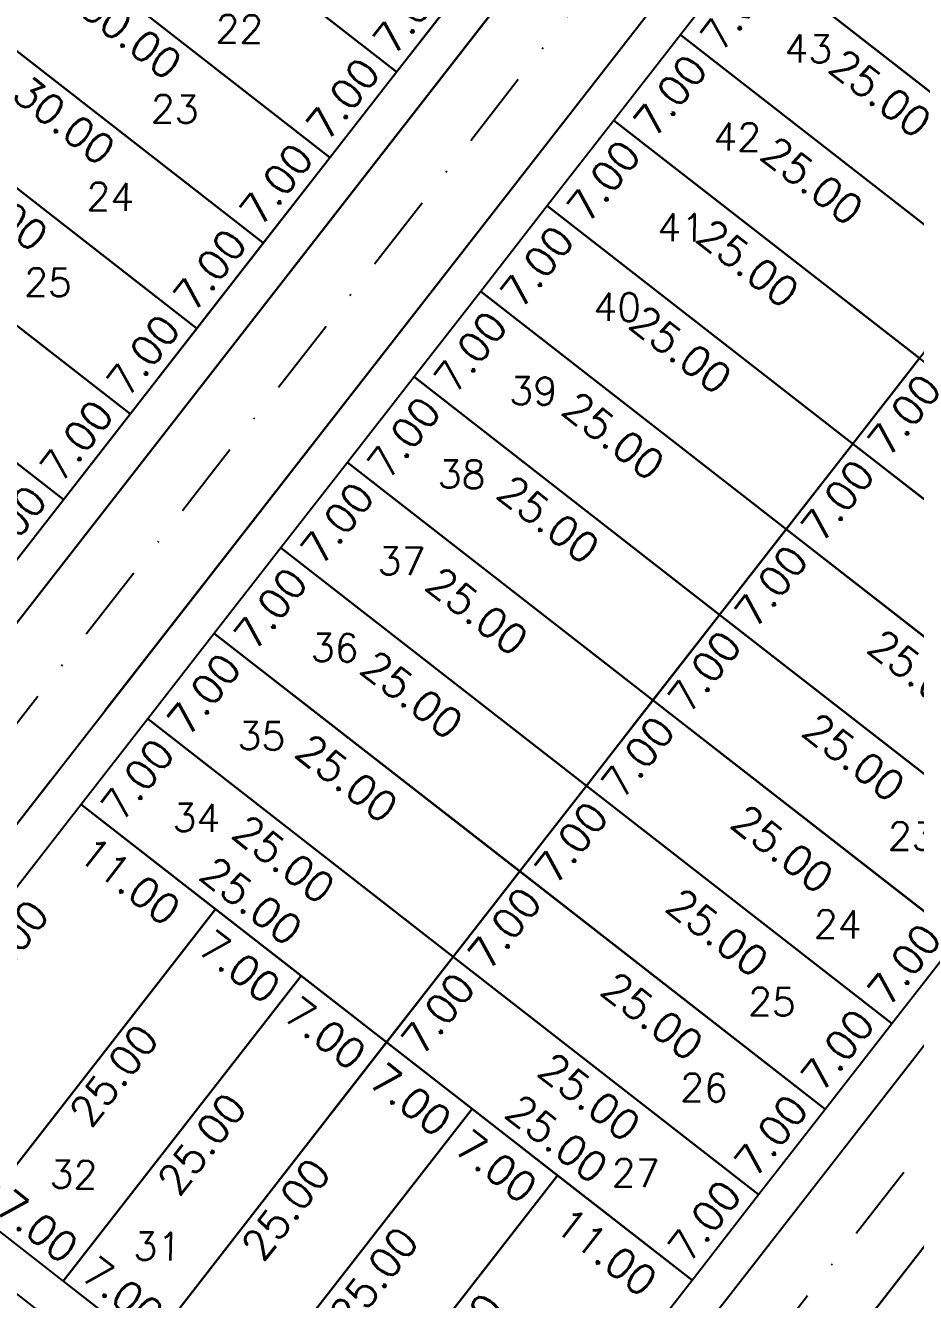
# Model space of a CAD drawing. Header units: millimetres. Extents: x -4430026 to 4783824, y 584 to 9593110.
# Drawn here: x 1904.3 to 1961.8, y 1220.1 to 1302.4 of the extents above; entities that cross this region are included whole.
import ezdxf
from ezdxf.enums import TextEntityAlignment as Align

# ---------------------------------------------------------------- set-up
doc = ezdxf.new("R2010")
doc.units = ezdxf.units.MM
doc.linetypes.add('CONTINUO', pattern=[0])
doc.linetypes.add('DASHDOT', pattern=[1, 0.5, -0.25, 0, -0.25])
for name, color, linetype in [('Calçada', 1, 'Continuous'), ('Cota', 8, 'Continuous'), ('EIXO DAS VIAS', 252, 'DASHDOT'), ('Lotes', 2, 'Continuous'), ('Numero de lotes', 5, 'Continuous'), ('Área Verde Geral', 98, 'Continuous')]:
    doc.layers.add(name, color=color, linetype=linetype)
doc.styles.add('arcad1', font='romans.shx')
doc.styles.add('ROMANS', font='romans.shx')
doc.dimstyles.new('BOLA100', dxfattribs={"dimscale": 0, "dimtxt": 1.9, "dimasz": 0.18, "dimexe": 0.18, "dimexo": 0.063, "dimgap": 0, "dimtad": 1, "dimzin": 4, "dimdsep": 46, "dimtxsty": 'ROMANS', "dimcen": 0.09, "dimse1": 1, "dimse2": 1, "dimsd1": 1, "dimsd2": 1, "dimclrt": 256, "dimaunit": 1, "dimadec": 4, "dimazin": 0, "dimtfac": 1.2, "dimtix": 1, "dimtmove": 2, "dimatfit": 3, "dimfxl": 1, "dimtvp": 2, "dimtolj": 1, "dimtzin": 4, "dimarcsym": 0})

# ---------------------------------------------------------------- blocks, each defined once
blk = doc.blocks.new('*D2778')
at = {"layer": 'DEFPOINTS', "color": 0}
for p in [(1951.077, 1227.388), (1951.676, 1226.921), (1947.376, 1221.398)]:
    blk.add_point(p, dxfattribs=at)
at = {"layer": 'Cota', "insert": (1948.177, 1225.21), "char_height": 1.9, "attachment_point": 5, "rotation": 52.09358, "style": 'ROMANS'}
blk.add_mtext('\\A1;7.00', dxfattribs=at)
blk = doc.blocks.new('*D2779')
at = {"layer": 'DEFPOINTS', "color": 0}
for p in [(1955.377, 1232.911), (1955.977, 1232.444), (1951.676, 1226.921)]:
    blk.add_point(p, dxfattribs=at)
at = {"layer": 'Cota', "insert": (1952.477, 1230.733), "char_height": 1.9, "attachment_point": 5, "rotation": 52.09358, "style": 'ROMANS'}
blk.add_mtext('\\A1;7.00', dxfattribs=at)
blk = doc.blocks.new('*D2780')
at = {"layer": 'DEFPOINTS', "color": 0}
for p in [(1959.678, 1238.434), (1960.278, 1237.967), (1955.977, 1232.444)]:
    blk.add_point(p, dxfattribs=at)
at = {"layer": 'Cota', "insert": (1956.778, 1236.256), "char_height": 1.9, "attachment_point": 5, "rotation": 52.09358, "style": 'ROMANS'}
blk.add_mtext('\\A1;7.00', dxfattribs=at)
blk = doc.blocks.new('*D2781')
at = {"layer": 'DEFPOINTS', "color": 0}
for p in [(1963.978, 1243.957), (1964.578, 1243.49), (1960.278, 1237.967)]:
    blk.add_point(p, dxfattribs=at)
at = {"layer": 'Cota', "insert": (1961.079, 1241.779), "char_height": 1.9, "attachment_point": 5, "rotation": 52.09358, "style": 'ROMANS'}
blk.add_mtext('\\A1;7.00', dxfattribs=at)
blk = doc.blocks.new('*D2799')
at = {"layer": 'DEFPOINTS', "color": 0}
for p in [(1946.834, 1221.819), (1947.375, 1221.397), (1934.474, 1204.828)]:
    blk.add_point(p, dxfattribs=at)
at = {"layer": 'Cota', "insert": (1939.634, 1214.118), "char_height": 1.9, "attachment_point": 5, "rotation": 52.09358, "style": 'ROMANS'}
blk.add_mtext('\\A1;21.00', dxfattribs=at)
blk = doc.blocks.new('*D2800')
at = {"layer": 'DEFPOINTS', "color": 0}
for p in [(1907.925, 1252.117), (1910.164, 1250.373), (1895.023, 1235.547)]:
    blk.add_point(p, dxfattribs=at)
at = {"layer": 'Cota', "insert": (1902.963, 1242.672), "char_height": 1.9, "attachment_point": 5, "rotation": 52.09358, "style": 'ROMANS'}
blk.add_mtext('\\A1;21.00', dxfattribs=at)
blk = doc.blocks.new('*D2801')
at = {"layer": 'DEFPOINTS', "color": 0}
for p in [(1916.604, 1245.358), (1918.471, 1243.904), (1901.244, 1225.633)]:
    blk.add_point(p, dxfattribs=at)
at = {"layer": 'Cota', "insert": (1910.041, 1234.625), "char_height": 1.9, "attachment_point": 5, "rotation": 52.09358, "style": 'ROMANS'}
blk.add_mtext('\\A1;25.00', dxfattribs=at)
blk = doc.blocks.new('*D2802')
at = {"layer": 'DEFPOINTS', "color": 0}
for p in [(1922.127, 1241.058), (1924.15, 1239.482), (1906.768, 1221.332)]:
    blk.add_point(p, dxfattribs=at)
at = {"layer": 'Cota', "insert": (1915.721, 1230.203), "char_height": 1.9, "attachment_point": 5, "rotation": 52.09358, "style": 'ROMANS'}
blk.add_mtext('\\A1;25.00', dxfattribs=at)
blk = doc.blocks.new('*D2803')
at = {"layer": 'DEFPOINTS', "color": 0}
for p in [(1927.65, 1236.757), (1929.576, 1235.258), (1912.291, 1217.032)]:
    blk.add_point(p, dxfattribs=at)
at = {"layer": 'Cota', "insert": (1921.146, 1225.979), "char_height": 1.9, "attachment_point": 5, "rotation": 52.09358, "style": 'ROMANS'}
blk.add_mtext('\\A1;25.00', dxfattribs=at)
blk = doc.blocks.new('*D2804')
at = {"layer": 'DEFPOINTS', "color": 0}
for p in [(1933.173, 1232.457), (1935.255, 1230.836), (1917.814, 1212.731)]:
    blk.add_point(p, dxfattribs=at)
at = {"layer": 'Cota', "insert": (1926.826, 1221.556), "char_height": 1.9, "attachment_point": 5, "rotation": 52.09358, "style": 'ROMANS'}
blk.add_mtext('\\A1;25.00', dxfattribs=at)
blk = doc.blocks.new('*D2805')
at = {"layer": 'DEFPOINTS', "color": 0}
for p in [(1938.696, 1228.155), (1940.765, 1226.545), (1923.337, 1208.43)]:
    blk.add_point(p, dxfattribs=at)
at = {"layer": 'Cota', "insert": (1932.336, 1217.266), "char_height": 1.9, "attachment_point": 5, "rotation": 52.09358, "style": 'ROMANS'}
blk.add_mtext('\\A1;25.00', dxfattribs=at)
blk = doc.blocks.new('*D2806')
at = {"layer": 'DEFPOINTS', "color": 0}
for p in [(1916.526, 1263.163), (1918.765, 1261.42), (1912.226, 1257.64)]:
    blk.add_point(p, dxfattribs=at)
at = {"layer": 'Cota', "insert": (1915.865, 1259.242), "char_height": 1.9, "attachment_point": 5, "rotation": 52.09358, "style": 'ROMANS'}
blk.add_mtext('\\A1;7.00', dxfattribs=at)
blk = doc.blocks.new('*D2807')
at = {"layer": 'DEFPOINTS', "color": 0}
for p in [(1920.827, 1268.686), (1923.065, 1266.943), (1916.526, 1263.163)]:
    blk.add_point(p, dxfattribs=at)
at = {"layer": 'Cota', "insert": (1920.166, 1264.765), "char_height": 1.9, "attachment_point": 5, "rotation": 52.09358, "style": 'ROMANS'}
blk.add_mtext('\\A1;7.00', dxfattribs=at)
blk = doc.blocks.new('*D2808')
at = {"layer": 'DEFPOINTS', "color": 0}
for p in [(1925.127, 1274.209), (1927.366, 1272.466), (1920.827, 1268.686)]:
    blk.add_point(p, dxfattribs=at)
at = {"layer": 'Cota', "insert": (1924.466, 1270.288), "char_height": 1.9, "attachment_point": 5, "rotation": 52.09358, "style": 'ROMANS'}
blk.add_mtext('\\A1;7.00', dxfattribs=at)
blk = doc.blocks.new('*D2809')
at = {"layer": 'DEFPOINTS', "color": 0}
for p in [(1929.428, 1279.732), (1931.667, 1277.989), (1925.127, 1274.209)]:
    blk.add_point(p, dxfattribs=at)
at = {"layer": 'Cota', "insert": (1928.767, 1275.811), "char_height": 1.9, "attachment_point": 5, "rotation": 52.09358, "style": 'ROMANS'}
blk.add_mtext('\\A1;7.00', dxfattribs=at)
blk = doc.blocks.new('*D2810')
at = {"layer": 'DEFPOINTS', "color": 0}
for p in [(1933.729, 1285.255), (1935.967, 1283.512), (1929.428, 1279.732)]:
    blk.add_point(p, dxfattribs=at)
at = {"layer": 'Cota', "insert": (1933.067, 1281.334), "char_height": 1.9, "attachment_point": 5, "rotation": 52.09358, "style": 'ROMANS'}
blk.add_mtext('\\A1;7.00', dxfattribs=at)
blk = doc.blocks.new('*D2811')
at = {"layer": 'DEFPOINTS', "color": 0}
for p in [(1938.029, 1290.778), (1940.268, 1289.035), (1933.729, 1285.255)]:
    blk.add_point(p, dxfattribs=at)
at = {"layer": 'Cota', "insert": (1937.368, 1286.857), "char_height": 1.9, "attachment_point": 5, "rotation": 52.09358, "style": 'ROMANS'}
blk.add_mtext('\\A1;7.00', dxfattribs=at)
blk = doc.blocks.new('*D2812')
at = {"layer": 'DEFPOINTS', "color": 0}
for p in [(1942.33, 1296.301), (1944.568, 1294.558), (1938.029, 1290.778)]:
    blk.add_point(p, dxfattribs=at)
at = {"layer": 'Cota', "insert": (1941.669, 1292.38), "char_height": 1.9, "attachment_point": 5, "rotation": 52.09358, "style": 'ROMANS'}
blk.add_mtext('\\A1;7.00', dxfattribs=at)
blk = doc.blocks.new('*D2813')
at = {"layer": 'DEFPOINTS', "color": 0}
for p in [(1946.631, 1301.824), (1948.869, 1300.081), (1942.33, 1296.301)]:
    blk.add_point(p, dxfattribs=at)
at = {"layer": 'Cota', "insert": (1945.969, 1297.904), "char_height": 1.9, "attachment_point": 5, "rotation": 52.09358, "style": 'ROMANS'}
blk.add_mtext('\\A1;7.00', dxfattribs=at)
blk = doc.blocks.new('*D2814')
at = {"layer": 'DEFPOINTS', "color": 0}
for p in [(1950.931, 1307.348), (1953.17, 1305.605), (1946.631, 1301.824)]:
    blk.add_point(p, dxfattribs=at)
at = {"layer": 'Cota', "insert": (1950.27, 1303.427), "char_height": 1.9, "attachment_point": 5, "rotation": 52.09358, "style": 'ROMANS'}
blk.add_mtext('\\A1;7.00', dxfattribs=at)
blk = doc.blocks.new('*D2826')
at = {"layer": 'DEFPOINTS', "color": 0}
for p in [(1936.252, 1247.803), (1938.177, 1246.304), (1931.951, 1242.28)]:
    blk.add_point(p, dxfattribs=at)
at = {"layer": 'Cota', "insert": (1935.277, 1244.126), "char_height": 1.9, "attachment_point": 5, "rotation": 52.09358, "style": 'ROMANS'}
blk.add_mtext('\\A1;7.00', dxfattribs=at)
blk = doc.blocks.new('*D2827')
at = {"layer": 'DEFPOINTS', "color": 0}
for p in [(1940.552, 1253.327), (1942.477, 1251.827), (1936.252, 1247.803)]:
    blk.add_point(p, dxfattribs=at)
at = {"layer": 'Cota', "insert": (1939.578, 1249.649), "char_height": 1.9, "attachment_point": 5, "rotation": 52.09358, "style": 'ROMANS'}
blk.add_mtext('\\A1;7.00', dxfattribs=at)
blk = doc.blocks.new('*D2828')
at = {"layer": 'DEFPOINTS', "color": 0}
for p in [(1944.853, 1258.85), (1946.778, 1257.35), (1940.552, 1253.327)]:
    blk.add_point(p, dxfattribs=at)
at = {"layer": 'Cota', "insert": (1943.878, 1255.173), "char_height": 1.9, "attachment_point": 5, "rotation": 52.09358, "style": 'ROMANS'}
blk.add_mtext('\\A1;7.00', dxfattribs=at)
blk = doc.blocks.new('*D2829')
at = {"layer": 'DEFPOINTS', "color": 0}
for p in [(1949.153, 1264.373), (1951.079, 1262.874), (1944.853, 1258.85)]:
    blk.add_point(p, dxfattribs=at)
at = {"layer": 'Cota', "insert": (1948.179, 1260.696), "char_height": 1.9, "attachment_point": 5, "rotation": 52.09358, "style": 'ROMANS'}
blk.add_mtext('\\A1;7.00', dxfattribs=at)
blk = doc.blocks.new('*D2830')
at = {"layer": 'DEFPOINTS', "color": 0}
for p in [(1953.454, 1269.896), (1955.379, 1268.397), (1949.153, 1264.373)]:
    blk.add_point(p, dxfattribs=at)
at = {"layer": 'Cota', "insert": (1952.479, 1266.219), "char_height": 1.9, "attachment_point": 5, "rotation": 52.09358, "style": 'ROMANS'}
blk.add_mtext('\\A1;7.00', dxfattribs=at)
blk = doc.blocks.new('*D2831')
at = {"layer": 'DEFPOINTS', "color": 0}
for p in [(1957.755, 1275.419), (1959.68, 1273.92), (1953.454, 1269.896)]:
    blk.add_point(p, dxfattribs=at)
at = {"layer": 'Cota', "insert": (1956.78, 1271.742), "char_height": 1.9, "attachment_point": 5, "rotation": 52.09358, "style": 'ROMANS'}
blk.add_mtext('\\A1;7.00', dxfattribs=at)
blk = doc.blocks.new('*D2832')
at = {"layer": 'DEFPOINTS', "color": 0}
for p in [(1962.055, 1280.942), (1963.981, 1279.443), (1957.755, 1275.419)]:
    blk.add_point(p, dxfattribs=at)
at = {"layer": 'Cota', "insert": (1961.081, 1277.265), "char_height": 1.9, "attachment_point": 5, "rotation": 52.09358, "style": 'ROMANS'}
blk.add_mtext('\\A1;7.00', dxfattribs=at)
blk = doc.blocks.new('*D2853')
at = {"layer": 'DEFPOINTS', "color": 0}
for p in [(1906.232, 1272.254), (1906.791, 1271.819), (1902.49, 1266.296)]:
    blk.add_point(p, dxfattribs=at)
at = {"layer": 'Cota', "insert": (1903.333, 1270.076), "char_height": 1.9, "attachment_point": 5, "rotation": 52.09358, "style": 'ROMANS'}
blk.add_mtext('\\A1;7.00', dxfattribs=at)
blk = doc.blocks.new('*D2855')
at = {"layer": 'DEFPOINTS', "color": 0}
for p in [(1910.533, 1277.777), (1911.091, 1277.342), (1906.791, 1271.819)]:
    blk.add_point(p, dxfattribs=at)
at = {"layer": 'Cota', "insert": (1907.633, 1275.599), "char_height": 1.9, "attachment_point": 5, "rotation": 52.09358, "style": 'ROMANS'}
blk.add_mtext('\\A1;7.00', dxfattribs=at)
blk = doc.blocks.new('*D2856')
at = {"layer": 'DEFPOINTS', "color": 0}
for p in [(1914.834, 1283.3), (1915.392, 1282.866), (1911.091, 1277.342)]:
    blk.add_point(p, dxfattribs=at)
at = {"layer": 'Cota', "insert": (1911.934, 1281.122), "char_height": 1.9, "attachment_point": 5, "rotation": 52.09358, "style": 'ROMANS'}
blk.add_mtext('\\A1;7.00', dxfattribs=at)
blk = doc.blocks.new('*D2857')
at = {"layer": 'DEFPOINTS', "color": 0}
for p in [(1919.134, 1288.823), (1919.692, 1288.389), (1915.392, 1282.866)]:
    blk.add_point(p, dxfattribs=at)
at = {"layer": 'Cota', "insert": (1916.234, 1286.645), "char_height": 1.9, "attachment_point": 5, "rotation": 52.09358, "style": 'ROMANS'}
blk.add_mtext('\\A1;7.00', dxfattribs=at)
blk = doc.blocks.new('*D2858')
at = {"layer": 'DEFPOINTS', "color": 0}
for p in [(1923.435, 1294.346), (1923.993, 1293.912), (1919.692, 1288.389)]:
    blk.add_point(p, dxfattribs=at)
at = {"layer": 'Cota', "insert": (1920.535, 1292.168), "char_height": 1.9, "attachment_point": 5, "rotation": 52.09358, "style": 'ROMANS'}
blk.add_mtext('\\A1;7.00', dxfattribs=at)
blk = doc.blocks.new('*D2859')
at = {"layer": 'DEFPOINTS', "color": 0}
for p in [(1927.736, 1299.869), (1928.294, 1299.435), (1923.993, 1293.912)]:
    blk.add_point(p, dxfattribs=at)
at = {"layer": 'Cota', "insert": (1924.836, 1297.692), "char_height": 1.9, "attachment_point": 5, "rotation": 52.09358, "style": 'ROMANS'}
blk.add_mtext('\\A1;7.00', dxfattribs=at)
blk = doc.blocks.new('*D2860')
at = {"layer": 'DEFPOINTS', "color": 0}
for p in [(1932.036, 1305.393), (1932.594, 1304.958), (1928.294, 1299.435)]:
    blk.add_point(p, dxfattribs=at)
at = {"layer": 'Cota', "insert": (1929.136, 1303.215), "char_height": 1.9, "attachment_point": 5, "rotation": 52.09358, "style": 'ROMANS'}
blk.add_mtext('\\A1;7.00', dxfattribs=at)
blk = doc.blocks.new('*D3906')
at = {"layer": 'DEFPOINTS', "color": 0}
for p in [(1907.267, 1221.974), (1906.768, 1221.332), (1912.291, 1217.031)]:
    blk.add_point(p, dxfattribs=at)
at = {"layer": 'Cota', "insert": (1910.612, 1220.573), "char_height": 1.9, "attachment_point": 5, "rotation": 322.09358, "style": 'ROMANS'}
blk.add_mtext('\\A1;7.00', dxfattribs=at)
blk = doc.blocks.new('*D3907')
at = {"layer": 'DEFPOINTS', "color": 0}
for p in [(1901.744, 1226.274), (1901.244, 1225.633), (1906.768, 1221.332)]:
    blk.add_point(p, dxfattribs=at)
at = {"layer": 'Cota', "insert": (1905.089, 1224.873), "char_height": 1.9, "attachment_point": 5, "rotation": 322.09358, "style": 'ROMANS'}
blk.add_mtext('\\A1;7.00', dxfattribs=at)
blk = doc.blocks.new('*D3926')
at = {"layer": 'DEFPOINTS', "color": 0}
for p in [(1938.696, 1228.155), (1936.9, 1225.849), (1947.376, 1221.398)]:
    blk.add_point(p, dxfattribs=at)
at = {"layer": 'Cota', "insert": (1941.823, 1223.219), "char_height": 1.9, "attachment_point": 5, "rotation": 322.09358, "style": 'ROMANS'}
blk.add_mtext('\\A1;11.00', dxfattribs=at)
blk = doc.blocks.new('*D3927')
at = {"layer": 'DEFPOINTS', "color": 0}
for p in [(1933.173, 1232.457), (1931.377, 1230.149), (1938.696, 1228.155)]:
    blk.add_point(p, dxfattribs=at)
at = {"layer": 'Cota', "insert": (1934.722, 1228.749), "char_height": 1.9, "attachment_point": 5, "rotation": 322.09358, "style": 'ROMANS'}
blk.add_mtext('\\A1;7.00', dxfattribs=at)
blk = doc.blocks.new('*D3928')
at = {"layer": 'DEFPOINTS', "color": 0}
for p in [(1927.65, 1236.757), (1925.854, 1234.45), (1933.173, 1232.457)]:
    blk.add_point(p, dxfattribs=at)
at = {"layer": 'Cota', "insert": (1929.199, 1233.049), "char_height": 1.9, "attachment_point": 5, "rotation": 322.09358, "style": 'ROMANS'}
blk.add_mtext('\\A1;7.00', dxfattribs=at)
blk = doc.blocks.new('*D3929')
at = {"layer": 'DEFPOINTS', "color": 0}
for p in [(1922.127, 1241.057), (1920.331, 1238.751), (1927.65, 1236.757)]:
    blk.add_point(p, dxfattribs=at)
at = {"layer": 'Cota', "insert": (1923.676, 1237.35), "char_height": 1.9, "attachment_point": 5, "rotation": 322.09358, "style": 'ROMANS'}
blk.add_mtext('\\A1;7.00', dxfattribs=at)
blk = doc.blocks.new('*D3930')
at = {"layer": 'DEFPOINTS', "color": 0}
for p in [(1916.604, 1245.358), (1914.808, 1243.051), (1922.127, 1241.057)]:
    blk.add_point(p, dxfattribs=at)
at = {"layer": 'Cota', "insert": (1918.153, 1241.65), "char_height": 1.9, "attachment_point": 5, "rotation": 322.09358, "style": 'ROMANS'}
blk.add_mtext('\\A1;7.00', dxfattribs=at)
blk = doc.blocks.new('*D3931')
at = {"layer": 'DEFPOINTS', "color": 0}
for p in [(1907.925, 1252.116), (1906.128, 1249.809), (1916.604, 1245.358)]:
    blk.add_point(p, dxfattribs=at)
at = {"layer": 'Cota', "insert": (1911.052, 1247.18), "char_height": 1.9, "attachment_point": 5, "rotation": 322.09358, "style": 'ROMANS'}
blk.add_mtext('\\A1;11.00', dxfattribs=at)
blk = doc.blocks.new('*D3937')
at = {"layer": 'DEFPOINTS', "color": 0}
for p in [(1927.65, 1236.757), (1928.197, 1237.46), (1947.376, 1221.398)]:
    blk.add_point(p, dxfattribs=at)
at = {"layer": 'Cota', "insert": (1938.644, 1230.53), "char_height": 1.9, "attachment_point": 5, "rotation": 322.09358, "style": 'ROMANS'}
blk.add_mtext('\\A1;25.00', dxfattribs=at)
blk = doc.blocks.new('*D3938')
at = {"layer": 'DEFPOINTS', "color": 0}
for p in [(1908.472, 1252.819), (1907.925, 1252.117), (1927.65, 1236.757)]:
    blk.add_point(p, dxfattribs=at)
at = {"layer": 'Cota', "insert": (1918.918, 1245.889), "char_height": 1.9, "attachment_point": 5, "rotation": 322.09358, "style": 'ROMANS'}
blk.add_mtext('\\A1;25.00', dxfattribs=at)
blk = doc.blocks.new('*D3944')
at = {"layer": 'DEFPOINTS', "color": 0}
for p in [(1931.951, 1242.28), (1930.299, 1240.159), (1951.676, 1226.921)]:
    blk.add_point(p, dxfattribs=at)
at = {"layer": 'Cota', "insert": (1940.745, 1233.228), "char_height": 1.9, "attachment_point": 5, "rotation": 322.09358, "style": 'ROMANS'}
blk.add_mtext('\\A1;25.00', dxfattribs=at)
blk = doc.blocks.new('*D3945')
at = {"layer": 'DEFPOINTS', "color": 0}
for p in [(1912.226, 1257.64), (1910.573, 1255.518), (1931.951, 1242.28)]:
    blk.add_point(p, dxfattribs=at)
at = {"layer": 'Cota', "insert": (1921.02, 1248.588), "char_height": 1.9, "attachment_point": 5, "rotation": 322.09358, "style": 'ROMANS'}
blk.add_mtext('\\A1;25.00', dxfattribs=at)
blk = doc.blocks.new('*D3951')
at = {"layer": 'DEFPOINTS', "color": 0}
for p in [(1936.252, 1247.803), (1934.365, 1245.381), (1955.977, 1232.444)]:
    blk.add_point(p, dxfattribs=at)
at = {"layer": 'Cota', "insert": (1944.812, 1238.451), "char_height": 1.9, "attachment_point": 5, "rotation": 322.09358, "style": 'ROMANS'}
blk.add_mtext('\\A1;25.00', dxfattribs=at)
blk = doc.blocks.new('*D3952')
at = {"layer": 'DEFPOINTS', "color": 0}
for p in [(1916.526, 1263.163), (1914.64, 1260.74), (1936.252, 1247.803)]:
    blk.add_point(p, dxfattribs=at)
at = {"layer": 'Cota', "insert": (1925.086, 1253.81), "char_height": 1.9, "attachment_point": 5, "rotation": 322.09358, "style": 'ROMANS'}
blk.add_mtext('\\A1;25.00', dxfattribs=at)
blk = doc.blocks.new('*D3958')
at = {"layer": 'DEFPOINTS', "color": 0}
for p in [(1940.552, 1253.327), (1938.569, 1250.78), (1960.278, 1237.967)]:
    blk.add_point(p, dxfattribs=at)
at = {"layer": 'Cota', "insert": (1949.016, 1243.85), "char_height": 1.9, "attachment_point": 5, "rotation": 322.09358, "style": 'ROMANS'}
blk.add_mtext('\\A1;25.00', dxfattribs=at)
blk = doc.blocks.new('*D3959')
at = {"layer": 'DEFPOINTS', "color": 0}
for p in [(1920.827, 1268.686), (1918.844, 1266.139), (1940.552, 1253.327)]:
    blk.add_point(p, dxfattribs=at)
at = {"layer": 'Cota', "insert": (1929.29, 1259.209), "char_height": 1.9, "attachment_point": 5, "rotation": 322.09358, "style": 'ROMANS'}
blk.add_mtext('\\A1;25.00', dxfattribs=at)
blk = doc.blocks.new('*D3965')
at = {"layer": 'DEFPOINTS', "color": 0}
for p in [(1944.853, 1258.85), (1942.773, 1256.179), (1964.578, 1243.49)]:
    blk.add_point(p, dxfattribs=at)
at = {"layer": 'Cota', "insert": (1953.219, 1249.249), "char_height": 1.9, "attachment_point": 5, "rotation": 322.09358, "style": 'ROMANS'}
blk.add_mtext('\\A1;25.00', dxfattribs=at)
blk = doc.blocks.new('*D3966')
at = {"layer": 'DEFPOINTS', "color": 0}
for p in [(1925.127, 1274.209), (1923.048, 1271.538), (1944.853, 1258.85)]:
    blk.add_point(p, dxfattribs=at)
at = {"layer": 'Cota', "insert": (1933.494, 1264.608), "char_height": 1.9, "attachment_point": 5, "rotation": 322.09358, "style": 'ROMANS'}
blk.add_mtext('\\A1;25.00', dxfattribs=at)
blk = doc.blocks.new('*D3972')
at = {"layer": 'DEFPOINTS', "color": 0}
for p in [(1949.153, 1264.373), (1947.384, 1262.1), (1968.879, 1249.013)]:
    blk.add_point(p, dxfattribs=at)
at = {"layer": 'Cota', "insert": (1957.83, 1255.17), "char_height": 1.9, "attachment_point": 5, "rotation": 322.09358, "style": 'ROMANS'}
blk.add_mtext('\\A1;25.00', dxfattribs=at)
blk = doc.blocks.new('*D3973')
at = {"layer": 'DEFPOINTS', "color": 0}
for p in [(1929.428, 1279.732), (1927.658, 1277.459), (1949.153, 1264.373)]:
    blk.add_point(p, dxfattribs=at)
at = {"layer": 'Cota', "insert": (1938.105, 1270.529), "char_height": 1.9, "attachment_point": 5, "rotation": 322.09358, "style": 'ROMANS'}
blk.add_mtext('\\A1;25.00', dxfattribs=at)
blk = doc.blocks.new('*D3979')
at = {"layer": 'DEFPOINTS', "color": 0}
for p in [(1953.454, 1269.896), (1951.588, 1267.499), (1973.179, 1254.536)]:
    blk.add_point(p, dxfattribs=at)
at = {"layer": 'Cota', "insert": (1962.034, 1260.569), "char_height": 1.9, "attachment_point": 5, "rotation": 322.09358, "style": 'ROMANS'}
blk.add_mtext('\\A1;25.00', dxfattribs=at)
blk = doc.blocks.new('*D3980')
at = {"layer": 'DEFPOINTS', "color": 0}
for p in [(1933.729, 1285.255), (1931.862, 1282.858), (1953.454, 1269.896)]:
    blk.add_point(p, dxfattribs=at)
at = {"layer": 'Cota', "insert": (1942.309, 1275.928), "char_height": 1.9, "attachment_point": 5, "rotation": 322.09358, "style": 'ROMANS'}
blk.add_mtext('\\A1;25.00', dxfattribs=at)
blk = doc.blocks.new('*D3986')
at = {"layer": 'DEFPOINTS', "color": 0}
for p in [(1957.755, 1275.419), (1955.927, 1273.072), (1977.48, 1260.06)]:
    blk.add_point(p, dxfattribs=at)
at = {"layer": 'Cota', "insert": (1966.373, 1266.142), "char_height": 1.9, "attachment_point": 5, "rotation": 322.09358, "style": 'ROMANS'}
blk.add_mtext('\\A1;25.00', dxfattribs=at)
blk = doc.blocks.new('*D3987')
at = {"layer": 'DEFPOINTS', "color": 0}
for p in [(1938.029, 1290.778), (1936.202, 1288.431), (1957.755, 1275.419)]:
    blk.add_point(p, dxfattribs=at)
at = {"layer": 'Cota', "insert": (1946.648, 1281.501), "char_height": 1.9, "attachment_point": 5, "rotation": 322.09358, "style": 'ROMANS'}
blk.add_mtext('\\A1;25.00', dxfattribs=at)
blk = doc.blocks.new('*D3993')
at = {"layer": 'DEFPOINTS', "color": 0}
for p in [(1962.055, 1280.942), (1960.267, 1278.645), (1981.781, 1265.583)]:
    blk.add_point(p, dxfattribs=at)
at = {"layer": 'Cota', "insert": (1970.713, 1271.715), "char_height": 1.9, "attachment_point": 5, "rotation": 322.09358, "style": 'ROMANS'}
blk.add_mtext('\\A1;25.00', dxfattribs=at)
blk = doc.blocks.new('*D3994')
at = {"layer": 'DEFPOINTS', "color": 0}
for p in [(1942.33, 1296.301), (1940.541, 1294.004), (1962.055, 1280.942)]:
    blk.add_point(p, dxfattribs=at)
at = {"layer": 'Cota', "insert": (1950.988, 1287.074), "char_height": 1.9, "attachment_point": 5, "rotation": 322.09358, "style": 'ROMANS'}
blk.add_mtext('\\A1;25.00', dxfattribs=at)
blk = doc.blocks.new('*D4001')
at = {"layer": 'DEFPOINTS', "color": 0}
for p in [(1946.631, 1301.824), (1944.693, 1299.336), (1966.356, 1286.465)]:
    blk.add_point(p, dxfattribs=at)
at = {"layer": 'Cota', "insert": (1955.139, 1292.406), "char_height": 1.9, "attachment_point": 5, "rotation": 322.09358, "style": 'ROMANS'}
blk.add_mtext('\\A1;25.00', dxfattribs=at)
blk = doc.blocks.new('*D4008')
at = {"layer": 'DEFPOINTS', "color": 0}
for p in [(1950.931, 1307.348), (1949.088, 1304.98), (1970.657, 1291.988)]:
    blk.add_point(p, dxfattribs=at)
at = {"layer": 'Cota', "insert": (1959.534, 1298.05), "char_height": 1.9, "attachment_point": 5, "rotation": 322.09358, "style": 'ROMANS'}
blk.add_mtext('\\A1;25.00', dxfattribs=at)
blk = doc.blocks.new('*D4015')
at = {"layer": 'DEFPOINTS', "color": 0}
for p in [(1955.232, 1312.871), (1953.345, 1310.448), (1974.957, 1297.511)]:
    blk.add_point(p, dxfattribs=at)
at = {"layer": 'Cota', "insert": (1963.792, 1303.518), "char_height": 1.9, "attachment_point": 5, "rotation": 322.09358, "style": 'ROMANS'}
blk.add_mtext('\\A1;25.00', dxfattribs=at)
blk = doc.blocks.new('*D4173')
at = {"layer": 'DEFPOINTS', "color": 0}
for p in [(1904.623, 1317.866), (1928.294, 1299.435), (1926.722, 1297.416)]:
    blk.add_point(p, dxfattribs=at)
at = {"layer": 'Cota', "insert": (1915.47, 1307.381), "char_height": 1.9, "attachment_point": 5, "rotation": 322.09358, "style": 'ROMANS'}
blk.add_mtext('\\A1;30.00', dxfattribs=at)
blk = doc.blocks.new('*D4174')
at = {"layer": 'DEFPOINTS', "color": 0}
for p in [(1900.323, 1312.343), (1923.993, 1293.912), (1922.388, 1291.851)]:
    blk.add_point(p, dxfattribs=at)
at = {"layer": 'Cota', "insert": (1911.137, 1301.816), "char_height": 1.9, "attachment_point": 5, "rotation": 322.09358, "style": 'ROMANS'}
blk.add_mtext('\\A1;30.00', dxfattribs=at)
blk = doc.blocks.new('*D4175')
at = {"layer": 'DEFPOINTS', "color": 0}
for p in [(1896.022, 1306.82), (1919.692, 1288.389), (1918.082, 1286.321)]:
    blk.add_point(p, dxfattribs=at)
at = {"layer": 'Cota', "insert": (1906.831, 1296.286), "char_height": 1.9, "attachment_point": 5, "rotation": 322.09358, "style": 'ROMANS'}
blk.add_mtext('\\A1;30.00', dxfattribs=at)
blk = doc.blocks.new('*D4176')
at = {"layer": 'DEFPOINTS', "color": 0}
for p in [(1891.721, 1301.297), (1915.392, 1282.866), (1913.747, 1280.753)]:
    blk.add_point(p, dxfattribs=at)
at = {"layer": 'Cota', "insert": (1902.495, 1290.718), "char_height": 1.9, "attachment_point": 5, "rotation": 322.09358, "style": 'ROMANS'}
blk.add_mtext('\\A1;30.00', dxfattribs=at)
blk = doc.blocks.new('*D4177')
at = {"layer": 'DEFPOINTS', "color": 0}
for p in [(1887.421, 1295.774), (1911.091, 1277.342), (1909.441, 1275.223)]:
    blk.add_point(p, dxfattribs=at)
at = {"layer": 'Cota', "insert": (1898.189, 1285.188), "char_height": 1.9, "attachment_point": 5, "rotation": 322.09358, "style": 'ROMANS'}
blk.add_mtext('\\A1;30.00', dxfattribs=at)
blk = doc.blocks.new('*D4178')
at = {"layer": 'DEFPOINTS', "color": 0}
for p in [(1883.12, 1290.251), (1906.791, 1271.819), (1905.201, 1269.777)]:
    blk.add_point(p, dxfattribs=at)
at = {"layer": 'Cota', "insert": (1893.949, 1279.743), "char_height": 1.9, "attachment_point": 5, "rotation": 322.09358, "style": 'ROMANS'}
blk.add_mtext('\\A1;30.00', dxfattribs=at)
blk = doc.blocks.new('*D7247')
at = {"layer": 'DEFPOINTS', "color": 0}
for p in [(1912.226, 1257.64, 51.854), (1914.464, 1255.897), (1907.925, 1252.117, 51.854)]:
    blk.add_point(p, dxfattribs=at)
at = {"layer": 'Cota', "insert": (1911.564, 1253.719), "char_height": 1.9, "attachment_point": 5, "rotation": 52.09358, "style": 'ROMANS'}
blk.add_mtext('\\A1;7.00', dxfattribs=at)
blk = doc.blocks.new('*D7248')
at = {"layer": 'DEFPOINTS', "color": 0}
for p in [(1931.951, 1242.28, 51.854), (1933.876, 1240.781), (1927.65, 1236.757, 51.854)]:
    blk.add_point(p, dxfattribs=at)
at = {"layer": 'Cota', "insert": (1930.976, 1238.603), "char_height": 1.9, "attachment_point": 5, "rotation": 52.09358, "style": 'ROMANS'}
blk.add_mtext('\\A1;7.00', dxfattribs=at)

msp = doc.modelspace()

# ---------------------------------------------------------------- hatches: boundary and pattern name
at = {"layer": 'Área Verde Geral'}
h = msp.add_hatch(dxfattribs=at)
h.set_pattern_fill('ANSI37', color=256, scale=0.3, angle=24.82082, style=0)
h.set_pattern_definition([(69.82082076, (-350710.31295, -9590084.73025), (-0.894034063135, 0.32857167248), []), (159.82082076, (-350710.31295, -9590084.73025), (-0.32857167248, -0.894034063135), [])])
edge = h.paths.add_edge_path()
edge.add_arc((1861.562, 1234.994), 4, 359.70531, 412.09358)
edge.add_line((1864.02, 1238.15), (1765.654, 1314.743))
edge.add_arc((1739.476, 1280.231), 43.318, 52.8195, 53.53387)
edge.add_arc((1741.08, 1283.174), 40, 52.09358, 52.87597, ccw=False)
edge.add_arc((1741.08, 1283.174), 40, 52.09358, 52.87597)
edge.add_arc((1739.476, 1280.231), 43.318, 53.53387, 69.28578)
edge.add_arc((1741.08, 1283.174), 40, 69.94368, 89.93581)
edge.add_arc((1741.601, 1286.125), 37.052, 90.70851, 90.7367, ccw=False)
edge.add_line((1741.143, 1323.174), (1697.985, 1323.396))
edge.add_line((1697.985, 1323.396), (1694.053, 1315.273))
edge.add_line((1694.053, 1315.273), (1807.75, 1178.603))
edge.add_line((1807.75, 1178.603), (1894.98, 896.706))
edge.add_line((1894.98, 896.706), (1950.571, 824.298))
edge.add_line((1950.571, 824.298), (2017.449, 783.626))
edge.add_line((2017.449, 783.626), (2115.572, 797.537))
edge.add_line((2115.572, 797.537), (2114.466, 803.658))
edge.add_arc((2002.777, 783.463), 113.5, 10.24925, 52.09372)
edge.add_line((2072.508, 873.016), (2072.508, 873.016))
edge.add_line((2072.508, 873.016), (1944.686, 972.546))
edge.add_arc((2071.554, 1135.477), 206.5, 185.8906, 232.09358, ccw=False)
edge.add_arc((2071.553, 1135.486), 206.5, 179.70531, 185.89309, ccw=False)
edge.add_line((1865.056, 1136.548), (1865.562, 1234.973))

# ---------------------------------------------------------------- linework, layer by layer
at = {"layer": 'Calçada', "lineweight": -3}
for p, q in [((2008.226, 1384.998), (1892.743, 1236.688)), ((2008.226, 1384.998), (1909.467, 1258.166)), ((1886.854, 1242.146), (1994.62, 1380.546)), ((1886.854, 1242.146), (1994.62, 1380.546)), ((2076.01, 1369.508), (1942.451, 1197.983)), ((2076.01, 1369.508), (1942.451, 1197.983)), ((1936.139, 1202.898), (2064.707, 1368.012)), ((1936.139, 1202.898), (2064.707, 1368.012)), ((1905.952, 1253.652), (1892.743, 1236.688))]:
    msp.add_line(p, q, dxfattribs=at)
for points in [[(1994.62, 1380.546, 0.589702), (1990.491, 1390.201, 0.024003), (1944.881, 1392.627), (1882.876, 1392.946, 0.414214), (1876.845, 1386.977), (1876.12, 1245.863, 0.715852), (1886.854, 1242.146)], [(1994.62, 1380.546, 0.589702), (1990.491, 1390.201, 0.024003), (1944.881, 1392.627), (1882.876, 1392.946, 0.414214), (1876.845, 1386.977), (1876.12, 1245.863, 0.715852), (1886.854, 1242.146)], [(2064.707, 1368.012, 0.539705), (2061.473, 1377.508, 0.025541), (2013.86, 1387.244, 0.271337), (2008.226, 1384.998), (1892.743, 1236.688, 0.414214), (1893.791, 1228.268), (1927.719, 1201.85, 0.414214), (1936.139, 1202.898)], [(2064.707, 1368.012, 0.539705), (2061.473, 1377.508, 0.025541), (2013.86, 1387.244, 0.271337), (2008.226, 1384.998), (1892.743, 1236.688, 0.414214), (1893.791, 1228.268), (1927.719, 1201.85, 0.414214), (1936.139, 1202.898)], [(2128.008, 1346.764, 0.494649), (2125.582, 1355.988, 0.024068), (2082.51, 1371.556, 0.311503), (2076.01, 1369.508), (1942.451, 1197.983, 0.414214), (1943.499, 1189.562), (1977.427, 1163.144, 0.414214), (1985.847, 1164.192)], [(2128.008, 1346.764, 0.494649), (2125.582, 1355.988, 0.024068), (2082.51, 1371.556, 0.311503), (2076.01, 1369.508), (1942.451, 1197.983, 0.414214), (1943.499, 1189.562), (1977.427, 1163.144, 0.414214), (1985.847, 1164.192)]]:
    msp.add_lwpolyline(points, format="xyb", close=True, dxfattribs=at)
at = {"layer": 'EIXO DAS VIAS', "ltscale": 10}
for p, q in [((1883.443, 1231.256, 103.708), (2008.643, 1392.045, 103.708)), ((1933.151, 1192.55, 103.708), (2077.061, 1377.367, 103.708))]:
    msp.add_line(p, q, dxfattribs=at)
at = {"layer": 'Lotes'}
for p, q in [((1912.291, 1217.032), (2035.172, 1374.843)), ((1907.925, 1252.116), (1947.375, 1221.397)), ((1895.721, 1229.933), (1928.86, 1204.129))]:
    msp.add_line(p, q, dxfattribs=at)
at = {"layer": 'Lotes', "linetype": 'CONTINUO', "lineweight": -3}
for p, q in [((1901.968, 1265.626), (1974.654, 1358.974)), ((1950.931, 1307.348), (1946.631, 1301.824)), ((1950.931, 1307.348), (1970.657, 1291.988)), ((1970.657, 1291.988), (1950.931, 1307.348)), ((1927.772, 1298.765), (1932.072, 1304.288)), ((1946.631, 1301.824), (1942.33, 1296.301)), ((1946.631, 1301.824), (1966.356, 1286.465)), ((1966.356, 1286.465), (1946.631, 1301.824)), ((1923.471, 1293.242), (1927.772, 1298.765)), ((1942.33, 1296.301), (1938.029, 1290.778)), ((1942.33, 1296.301), (1962.055, 1280.942)), ((1962.055, 1280.942), (1942.33, 1296.301)), ((1919.171, 1287.718), (1923.471, 1293.242)), ((1938.029, 1290.778), (1933.729, 1285.255)), ((1938.029, 1290.778), (1957.755, 1275.419)), ((1957.755, 1275.419), (1938.029, 1290.778)), ((1914.87, 1282.195), (1919.171, 1287.718)), ((1933.729, 1285.255), (1929.428, 1279.732)), ((1933.729, 1285.255), (1953.454, 1269.896)), ((1953.454, 1269.896), (1933.729, 1285.255)), ((1910.569, 1276.672), (1914.87, 1282.195)), ((1962.055, 1280.942), (1957.755, 1275.419)), ((1957.755, 1275.419), (1962.055, 1280.942)), ((1929.428, 1279.732), (1925.127, 1274.209)), ((1929.428, 1279.732), (1949.153, 1264.373)), ((1949.153, 1264.373), (1929.428, 1279.732)), ((1906.269, 1271.149), (1910.569, 1276.672)), ((1957.755, 1275.419), (1953.454, 1269.896)), ((1953.454, 1269.896), (1957.755, 1275.419)), ((1977.48, 1260.06), (1957.755, 1275.419)), ((1957.755, 1275.419), (1977.48, 1260.06)), ((1925.127, 1274.209), (1920.827, 1268.686)), ((1925.127, 1274.209), (1944.853, 1258.85)), ((1944.853, 1258.85), (1925.127, 1274.209)), ((1901.968, 1265.626), (1906.269, 1271.149)), ((1953.454, 1269.896), (1949.153, 1264.373)), ((1949.153, 1264.373), (1953.454, 1269.896)), ((1973.179, 1254.536), (1953.454, 1269.896)), ((1953.454, 1269.896), (1973.179, 1254.536)), ((1920.827, 1268.686), (1916.526, 1263.163)), ((1920.827, 1268.686), (1940.552, 1253.327)), ((1940.552, 1253.327), (1920.827, 1268.686)), ((1949.153, 1264.373), (1944.853, 1258.85)), ((1944.853, 1258.85), (1949.153, 1264.373)), ((1968.879, 1249.013), (1949.153, 1264.373)), ((1949.153, 1264.373), (1968.879, 1249.013)), ((1916.526, 1263.163), (1912.226, 1257.64)), ((1916.526, 1263.163), (1936.252, 1247.803)), ((1936.252, 1247.803), (1916.526, 1263.163)), ((1944.853, 1258.85), (1940.552, 1253.327)), ((1940.552, 1253.327), (1944.853, 1258.85)), ((1964.578, 1243.49), (1944.853, 1258.85)), ((1944.853, 1258.85), (1964.578, 1243.49)), ((1912.226, 1257.64), (1907.925, 1252.117)), ((1912.226, 1257.64), (1931.951, 1242.28)), ((1931.951, 1242.28), (1912.226, 1257.64)), ((1940.552, 1253.327), (1936.252, 1247.803)), ((1936.252, 1247.803), (1940.552, 1253.327)), ((1960.278, 1237.967), (1940.552, 1253.327)), ((1940.552, 1253.327), (1960.278, 1237.967)), ((1907.925, 1252.117), (1895.023, 1235.547)), ((1907.925, 1252.117), (1927.65, 1236.757)), ((1936.252, 1247.803), (1931.951, 1242.28)), ((1931.951, 1242.28), (1936.252, 1247.803)), ((1955.977, 1232.444), (1936.252, 1247.803)), ((1936.252, 1247.803), (1955.977, 1232.444)), ((1960.278, 1237.967), (1964.578, 1243.49)), ((1931.951, 1242.28), (1927.65, 1236.757)), ((1927.65, 1236.757), (1931.951, 1242.28)), ((1951.676, 1226.921), (1931.951, 1242.28)), ((1931.951, 1242.28), (1951.676, 1226.921)), ((1927.65, 1236.757), (1922.127, 1241.058)), ((1955.977, 1232.444), (1960.278, 1237.967)), ((1933.173, 1232.457), (1927.65, 1236.757)), ((1927.65, 1236.757), (1947.376, 1221.398)), ((1938.697, 1228.156), (1933.173, 1232.457)), ((1951.676, 1226.921), (1955.977, 1232.444)), ((1947.376, 1221.398), (1938.697, 1228.156)), ((1947.376, 1221.398), (1951.676, 1226.921)), ((1934.474, 1204.828), (1947.376, 1221.398))]:
    msp.add_line(p, q, dxfattribs=at)
at = {"layer": 'Lotes', "lineweight": -3}
for p, q in [((1990.382, 1276.629), (1950.931, 1307.348)), ((1986.081, 1271.106), (1946.631, 1301.824)), ((1981.781, 1265.583), (1942.33, 1296.301)), ((1977.48, 1260.06), (1938.029, 1290.778)), ((1973.179, 1254.536), (1933.729, 1285.255)), ((1968.879, 1249.013), (1929.428, 1279.732)), ((1964.578, 1243.49), (1925.127, 1274.209)), ((1960.278, 1237.967), (1920.827, 1268.686)), ((1955.977, 1232.444), (1916.526, 1263.163)), ((1951.676, 1226.921), (1912.226, 1257.64)), ((1951.676, 1226.921), (1912.226, 1257.64)), ((1947.376, 1221.398), (1907.925, 1252.117))]:
    msp.add_line(p, q, dxfattribs=at)
at = {"layer": 'Lotes'}
for points in [[(1908.924, 1323.389), (1904.623, 1317.866), (1928.294, 1299.435), (1932.594, 1304.958)], [(1904.623, 1317.866), (1900.323, 1312.343), (1923.993, 1293.912), (1928.294, 1299.435)], [(1955.232, 1312.871), (1950.931, 1307.348), (1970.657, 1291.988), (1974.957, 1297.511)], [(1900.323, 1312.343), (1896.022, 1306.82), (1919.692, 1288.389), (1923.993, 1293.912)], [(1896.022, 1306.82), (1891.721, 1301.297), (1915.392, 1282.866), (1919.692, 1288.389)], [(1950.931, 1307.348), (1946.631, 1301.824), (1966.356, 1286.465), (1970.657, 1291.988)], [(1946.631, 1301.824), (1942.33, 1296.301), (1962.055, 1280.942), (1966.356, 1286.465)], [(1891.721, 1301.297), (1887.421, 1295.774), (1911.091, 1277.342), (1915.392, 1282.866)], [(1942.33, 1296.301), (1938.029, 1290.778), (1957.755, 1275.419), (1962.055, 1280.942)], [(1887.421, 1295.774), (1883.12, 1290.251), (1906.791, 1271.819), (1911.091, 1277.342)], [(1883.12, 1290.251), (1878.819, 1284.727), (1902.49, 1266.296), (1906.791, 1271.819)], [(1938.029, 1290.778), (1933.729, 1285.255), (1953.454, 1269.896), (1957.755, 1275.419)], [(1933.729, 1285.255), (1929.428, 1279.732), (1949.153, 1264.373), (1953.454, 1269.896)], [(1962.055, 1280.942), (1957.755, 1275.419), (1977.48, 1260.06), (1981.781, 1265.583)], [(1929.428, 1279.732), (1925.127, 1274.209), (1944.853, 1258.85), (1949.153, 1264.373)], [(1957.755, 1275.419), (1953.454, 1269.896), (1973.179, 1254.536), (1977.48, 1260.06)], [(1925.127, 1274.209), (1920.827, 1268.686), (1940.552, 1253.327), (1944.853, 1258.85)], [(1953.454, 1269.896), (1949.153, 1264.373), (1968.879, 1249.013), (1973.179, 1254.536)], [(1920.827, 1268.686), (1916.526, 1263.163), (1936.252, 1247.803), (1940.552, 1253.327)], [(1949.153, 1264.373), (1944.853, 1258.85), (1964.578, 1243.49), (1968.879, 1249.013)], [(1916.526, 1263.163), (1912.226, 1257.64), (1931.951, 1242.28), (1936.252, 1247.803)], [(1944.853, 1258.85), (1940.552, 1253.327), (1960.278, 1237.967), (1964.578, 1243.49)], [(1912.226, 1257.64), (1907.925, 1252.117), (1916.604, 1245.358), (1922.127, 1241.058), (1927.65, 1236.757), (1931.951, 1242.28)], [(1940.552, 1253.327), (1936.252, 1247.803), (1955.977, 1232.444), (1960.278, 1237.967)], [(1936.252, 1247.803), (1931.951, 1242.28), (1951.676, 1226.921), (1955.977, 1232.444)], [(1916.604, 1245.358), (1901.244, 1225.633), (1906.768, 1221.332), (1922.127, 1241.057)], [(1931.951, 1242.28), (1927.65, 1236.757), (1933.173, 1232.457), (1938.697, 1228.156), (1947.376, 1221.398), (1951.676, 1226.921)], [(1922.127, 1241.057), (1906.768, 1221.332), (1912.291, 1217.031), (1927.65, 1236.757)], [(1927.65, 1236.757), (1912.291, 1217.031), (1917.814, 1212.731), (1933.173, 1232.456)], [(1933.173, 1232.456), (1917.814, 1212.731), (1923.337, 1208.43), (1938.696, 1228.155)]]:
    msp.add_lwpolyline(points, close=True, dxfattribs=at)
for points in [[(1907.925, 1252.116), (1895.023, 1235.547, 0.414214), (1895.721, 1229.933), (1901.244, 1225.633), (1916.604, 1245.358)], [(1938.696, 1228.155), (1923.337, 1208.43), (1928.86, 1204.129, 0.414214), (1934.474, 1204.828), (1947.375, 1221.397)]]:
    msp.add_lwpolyline(points, format="xyb", close=True, dxfattribs=at)

# ---------------------------------------------------------------- texts
at = {"layer": 'Numero de lotes', "style": 'arcad1'}
for s, p in [('22', (1918.151, 1302.205, 51.854)), ('43', (1954.891, 1300.931, 103.708)), ('23', (1913.978, 1297.033, 51.854)), ('42', (1950.295, 1295.241, 103.708)), ('24', (1909.813, 1291.369, 51.854)), ('41', (1946.675, 1289.381, 103.708)), ('25', (1905.791, 1285.842, 51.854)), ('40', (1942.546, 1284.247, 103.708)), ('39', (1937.125, 1278.825, 103.708)), ('38', (1932.504, 1273.444, 103.708)), ('37', (1928.616, 1267.84, 103.708)), ('36', (1924.308, 1262.243, 103.708)), ('35', (1919.576, 1256.549, 103.708)), ('34', (1915.378, 1251.265, 103.708)), ('23', (1961.571, 1250.073, 103.708)), ('24', (1956.783, 1244.385, 103.708)), ('25', (1952.538, 1239.375, 103.708)), ('26', (1948.149, 1233.831, 103.708)), ('32', (1907.44, 1228.226, 103.708)), ('27', (1943.729, 1228.317, 103.708)), ('31', (1912.853, 1223.578, 103.708))]:
    msp.add_text(s, height=1.8, rotation=358.97539, dxfattribs=at).set_placement(p, align=Align.MIDDLE_CENTER)

# ---------------------------------------------------------------- dimensions: what is measured, and where the dimension line sits
at = {"layer": 'Cota'}
for p1, p2, distance, picture, middle in [((1904.623, 1317.866), (1928.294, 1299.435), -2.559, '*D4173', (1915.47, 1307.381)), ((1900.323, 1312.343), (1923.993, 1293.912), -2.612, '*D4174', (1911.137, 1301.816)), ((1896.022, 1306.82), (1919.692, 1288.389), -2.621, '*D4175', (1906.831, 1296.286)), ((1891.721, 1301.297), (1915.392, 1282.866), -2.677, '*D4176', (1902.495, 1290.718)), ((1887.421, 1295.774), (1911.091, 1277.342), -2.687, '*D4177', (1898.189, 1285.188)), ((1883.12, 1290.251), (1906.791, 1271.819), -2.588, '*D4178', (1893.949, 1279.743)), ((1895.023, 1235.547), (1907.925, 1252.117), -2.837, '*D2800', (1902.963, 1242.672)), ((1901.244, 1225.633), (1916.604, 1245.358), -2.366, '*D2801', (1910.041, 1234.625)), ((1906.768, 1221.332), (1922.127, 1241.058), -2.564, '*D2802', (1915.721, 1230.203)), ((1912.291, 1217.032), (1927.65, 1236.757), -2.44, '*D2803', (1921.146, 1225.979)), ((1917.814, 1212.731), (1933.173, 1232.457), -2.638, '*D2804', (1926.826, 1221.556)), ((1923.337, 1208.43), (1938.696, 1228.155), -2.622, '*D2805', (1932.336, 1217.266)), ((1934.474, 1204.828), (1947.375, 1221.397), 0.686, '*D2799', (1939.634, 1214.118))]:
    dim = msp.add_aligned_dim(p1=p1, p2=p2, distance=distance, dimstyle='BOLA100', override={"dimscale": 1}, dxfattribs=at)
    dim.commit()
    dim.dimension.update_dxf_attribs({"geometry": picture, "text_midpoint": middle})
for base, p1, p2, angle, picture, middle in [((1953.345, 1310.448), (1974.957, 1297.511), (1955.232, 1312.871), 322.09358, '*D4015', (1963.792, 1303.518)), ((1953.17, 1305.605), (1946.631, 1301.824), (1950.931, 1307.348), 232.09358, '*D2814', (1950.27, 1303.427)), ((1949.088, 1304.98), (1970.657, 1291.988), (1950.931, 1307.348), 322.09358, '*D4008', (1959.534, 1298.05)), ((1932.036, 1305.393), (1928.294, 1299.435), (1932.594, 1304.958), 232.09358, '*D2860', (1929.136, 1303.215)), ((1948.869, 1300.081), (1942.33, 1296.301), (1946.631, 1301.824), 232.09358, '*D2813', (1945.969, 1297.904)), ((1944.693, 1299.336), (1966.356, 1286.465), (1946.631, 1301.824), 322.09358, '*D4001', (1955.139, 1292.406)), ((1927.736, 1299.869), (1923.993, 1293.912), (1928.294, 1299.435), 232.09358, '*D2859', (1924.836, 1297.692)), ((1944.568, 1294.558), (1938.029, 1290.778), (1942.33, 1296.301), 232.09358, '*D2812', (1941.669, 1292.38)), ((1940.541, 1294.004), (1962.055, 1280.942), (1942.33, 1296.301), 322.09358, '*D3994', (1950.988, 1287.074)), ((1923.435, 1294.346), (1919.692, 1288.389), (1923.993, 1293.912), 232.09358, '*D2858', (1920.535, 1292.168)), ((1940.268, 1289.035), (1933.729, 1285.255), (1938.029, 1290.778), 232.09358, '*D2811', (1937.368, 1286.857)), ((1936.202, 1288.431), (1957.755, 1275.419), (1938.029, 1290.778), 322.09358, '*D3987', (1946.648, 1281.501)), ((1919.134, 1288.823), (1915.392, 1282.866), (1919.692, 1288.389), 232.09358, '*D2857', (1916.234, 1286.645)), ((1935.967, 1283.512), (1929.428, 1279.732), (1933.729, 1285.255), 232.09358, '*D2810', (1933.067, 1281.334)), ((1931.862, 1282.858), (1953.454, 1269.896), (1933.729, 1285.255), 322.09358, '*D3980', (1942.309, 1275.928)), ((1914.834, 1283.3), (1911.091, 1277.342), (1915.392, 1282.866), 232.09358, '*D2856', (1911.934, 1281.122)), ((1963.981, 1279.443), (1957.755, 1275.419), (1962.055, 1280.942), 232.09358, '*D2832', (1961.081, 1277.265)), ((1960.267, 1278.645), (1981.781, 1265.583), (1962.055, 1280.942), 322.09358, '*D3993', (1970.713, 1271.715)), ((1931.667, 1277.989), (1925.127, 1274.209), (1929.428, 1279.732), 232.09358, '*D2809', (1928.767, 1275.811)), ((1927.658, 1277.459), (1949.153, 1264.373), (1929.428, 1279.732), 322.09358, '*D3973', (1938.105, 1270.529)), ((1910.533, 1277.777), (1906.791, 1271.819), (1911.091, 1277.342), 232.09358, '*D2855', (1907.633, 1275.599)), ((1959.68, 1273.92), (1953.454, 1269.896), (1957.755, 1275.419), 232.09358, '*D2831', (1956.78, 1271.742)), ((1955.927, 1273.072), (1977.48, 1260.06), (1957.755, 1275.419), 322.09358, '*D3986', (1966.373, 1266.142)), ((1927.366, 1272.466), (1920.827, 1268.686), (1925.127, 1274.209), 232.09358, '*D2808', (1924.466, 1270.288)), ((1923.048, 1271.538), (1944.853, 1258.85), (1925.127, 1274.209), 322.09358, '*D3966', (1933.494, 1264.608)), ((1906.232, 1272.254), (1902.49, 1266.296), (1906.791, 1271.819), 232.09358, '*D2853', (1903.333, 1270.076)), ((1955.379, 1268.397), (1949.153, 1264.373), (1953.454, 1269.896), 232.09358, '*D2830', (1952.479, 1266.219)), ((1951.588, 1267.499), (1973.179, 1254.536), (1953.454, 1269.896), 322.09358, '*D3979', (1962.034, 1260.569)), ((1923.065, 1266.943), (1916.526, 1263.163), (1920.827, 1268.686), 232.09358, '*D2807', (1920.166, 1264.765)), ((1918.844, 1266.139), (1940.552, 1253.327), (1920.827, 1268.686), 322.09358, '*D3959', (1929.29, 1259.209)), ((1951.079, 1262.874), (1944.853, 1258.85), (1949.153, 1264.373), 232.09358, '*D2829', (1948.179, 1260.696)), ((1947.384, 1262.1), (1968.879, 1249.013), (1949.153, 1264.373), 322.09358, '*D3972', (1957.83, 1255.17)), ((1918.765, 1261.42), (1912.226, 1257.64), (1916.526, 1263.163), 232.09358, '*D2806', (1915.865, 1259.242)), ((1914.64, 1260.74), (1936.252, 1247.803), (1916.526, 1263.163), 322.09358, '*D3952', (1925.086, 1253.81)), ((1946.778, 1257.35), (1940.552, 1253.327), (1944.853, 1258.85), 232.09358, '*D2828', (1943.878, 1255.173)), ((1942.773, 1256.179), (1964.578, 1243.49), (1944.853, 1258.85), 322.09358, '*D3965', (1953.219, 1249.249)), ((1914.464, 1255.897, -51.854), (1907.925, 1252.117), (1912.226, 1257.64), 232.09358, '*D7247', (1911.564, 1253.719, -51.854)), ((1910.573, 1255.518), (1931.951, 1242.28), (1912.226, 1257.64), 322.09358, '*D3945', (1921.02, 1248.588)), ((1942.477, 1251.827), (1936.252, 1247.803), (1940.552, 1253.327), 232.09358, '*D2827', (1939.578, 1249.649)), ((1938.569, 1250.78), (1960.278, 1237.967), (1940.552, 1253.327), 322.09358, '*D3958', (1949.016, 1243.85)), ((1908.472, 1252.819), (1927.65, 1236.757), (1907.925, 1252.117), 322.09358, '*D3938', (1918.918, 1245.889)), ((1906.128, 1249.809), (1916.604, 1245.358), (1907.925, 1252.116), 322.09358, '*D3931', (1911.052, 1247.18)), ((1938.177, 1246.304), (1931.951, 1242.28), (1936.252, 1247.803), 232.09358, '*D2826', (1935.277, 1244.126)), ((1934.365, 1245.381), (1955.977, 1232.444), (1936.252, 1247.803), 322.09358, '*D3951', (1944.812, 1238.451)), ((1914.808, 1243.051), (1922.127, 1241.057), (1916.604, 1245.358), 322.09358, '*D3930', (1918.153, 1241.65)), ((1963.978, 1243.957), (1960.278, 1237.967), (1964.578, 1243.49), 232.09358, '*D2781', (1961.079, 1241.779)), ((1933.876, 1240.781, -51.854), (1927.65, 1236.757), (1931.951, 1242.28), 232.09358, '*D7248', (1930.976, 1238.603, -51.854)), ((1930.299, 1240.159), (1951.676, 1226.921), (1931.951, 1242.28), 322.09358, '*D3944', (1940.745, 1233.228)), ((1920.331, 1238.751), (1927.65, 1236.757), (1922.127, 1241.057), 322.09358, '*D3929', (1923.676, 1237.35)), ((1959.678, 1238.434), (1955.977, 1232.444), (1960.278, 1237.967), 232.09358, '*D2780', (1956.778, 1236.256)), ((1925.854, 1234.45), (1933.173, 1232.457), (1927.65, 1236.757), 322.09358, '*D3928', (1929.199, 1233.049)), ((1928.197, 1237.46), (1947.376, 1221.398), (1927.65, 1236.757), 322.09358, '*D3937', (1938.644, 1230.53)), ((1955.377, 1232.911), (1951.676, 1226.921), (1955.977, 1232.444), 232.09358, '*D2779', (1952.477, 1230.733)), ((1931.377, 1230.149), (1938.696, 1228.155), (1933.173, 1232.457), 322.09358, '*D3927', (1934.722, 1228.749)), ((1936.9, 1225.849), (1947.376, 1221.398), (1938.696, 1228.155), 322.09358, '*D3926', (1941.823, 1223.219)), ((1951.077, 1227.388), (1947.376, 1221.398), (1951.676, 1226.921), 232.09358, '*D2778', (1948.177, 1225.21)), ((1901.744, 1226.274), (1906.768, 1221.332), (1901.244, 1225.633), 322.09358, '*D3907', (1905.089, 1224.873)), ((1907.267, 1221.974), (1912.291, 1217.031), (1906.768, 1221.332), 322.09358, '*D3906', (1910.612, 1220.573))]:
    dim = msp.add_linear_dim(base=base, p1=p1, p2=p2, angle=angle, dimstyle='BOLA100', override={"dimscale": 1}, dxfattribs=at)
    dim.commit()
    dim.dimension.update_dxf_attribs({"geometry": picture, "text_midpoint": middle})

doc.saveas('drawing.dxf')
